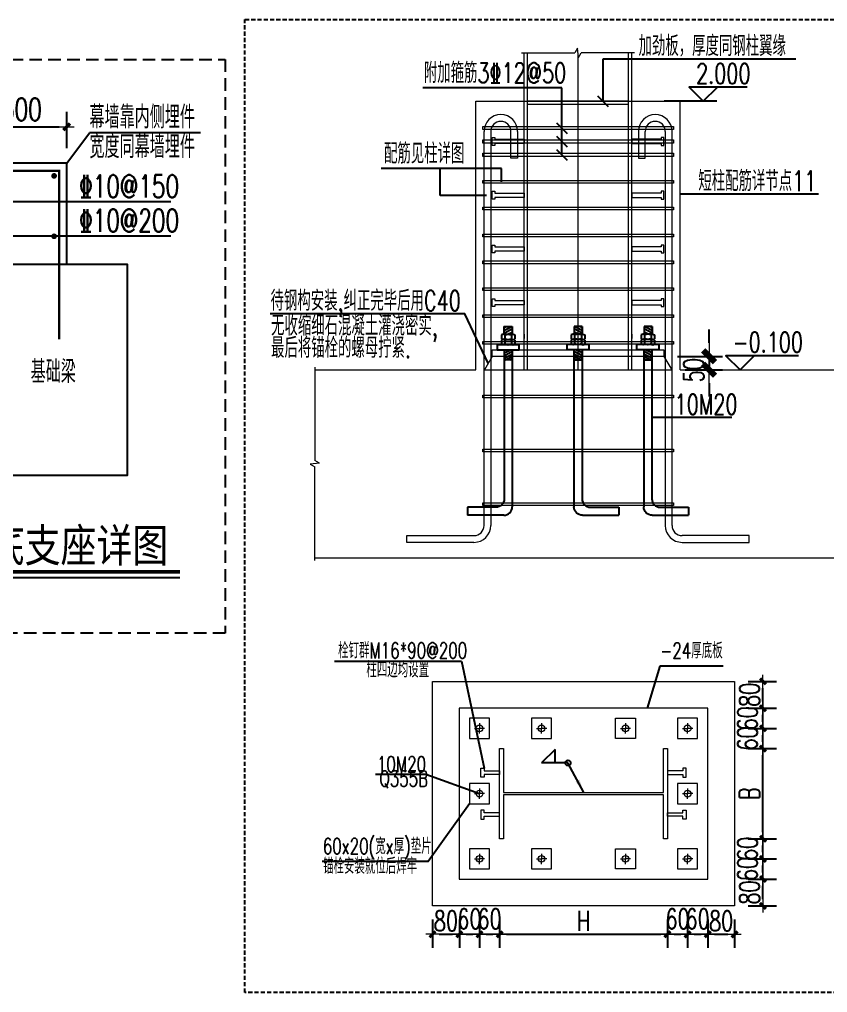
# Model space of a CAD drawing. Extents: x -1201378 to 2367219, y -619313 to 244905.
# Drawn here: x -101985 to -85936, y -420092 to -400769 of the extents above; entities that cross this region are included whole.
import ezdxf
from ezdxf.enums import TextEntityAlignment as Align

# ---------------------------------------------------------------- set-up
doc = ezdxf.new("R2010")
doc.units = 0
doc.header["$LTSCALE"] = 1000
doc.linetypes.add('ACAD_ISO04W100', pattern=[30, 24, -3, 0, -3])
doc.linetypes.add('HIDDEN', pattern=[0.375, 0.25, -0.125])
doc.layers.get('0').update_dxf_attribs({"linetype": 'CONTINUOUS'})
doc.layers.get('Defpoints').update_dxf_attribs({"linetype": 'CONTINUOUS'})
for name, color, linetype in [('0-TEXT', 7, 'CONTINUOUS'), ('S-BG', 131, 'CONTINUOUS'), ('S-SB', 21, 'CONTINUOUS'), ('S-SGJ', 21, 'CONTINUOUS'), ('S-SHAPE1', 165, 'CONTINUOUS'), ('S-SHAPE2', 165, 'HIDDEN'), ('S-SKL-H', 151, 'CONTINUOUS'), ('S-TEXT', 21, 'CONTINUOUS'), ('根据外审意见修改', 131, 'CONTINUOUS')]:
    doc.layers.add(name, color=color, linetype=linetype)
for name, color, linetype, lineweight in [('S-axis', 111, 'CONTINUOUS', 0), ('S-col', 2, 'CONTINUOUS', 0), ('S-dim', 81, 'CONTINUOUS', 0), ('S-donut', 11, 'CONTINUOUS', 0), ('S-gj', 6, 'CONTINUOUS', 0), ('S-STL-BOLT', 7, 'CONTINUOUS', 25), ('中心线', 1, 'ACAD_ISO04W100', 0), ('底板', 4, 'CONTINUOUS', 0), ('截断线', 7, 'CONTINUOUS', 0), ('支撑', 5, 'CONTINUOUS', 0), ('文字', 7, 'CONTINUOUS', 0), ('柱', 2, 'CONTINUOUS', 0), ('混凝土', 2, 'CONTINUOUS', 0), ('箍筋', 5, 'CONTINUOUS', 0), ('螺栓', 8, 'CONTINUOUS', 0), ('连接板', 6, 'CONTINUOUS', 0), ('锚栓群', 4, 'CONTINUOUS', 0)]:
    doc.layers.add(name, color=color, linetype=linetype, lineweight=lineweight)
doc.styles.add('SS1', font='tj-romans1.shx', dxfattribs={"width": 0.7, "bigfont": 'tj-hztxt1.shx'})
doc.styles.add('STL-ZT', font='tj-romans1.shx', dxfattribs={"width": 0.7, "bigfont": 'tj-hztxt1.shx'})
doc.styles.add('TKZ1', font='tjromant.shx', dxfattribs={"width": 0.7, "bigfont": 'tjhts.shx'})
doc.dimstyles.new('S-10-100A', dxfattribs={"dimscale": 100, "dimtxt": 3, "dimasz": 1, "dimexe": 2, "dimexo": 2, "dimgap": 0.5, "dimtad": 1, "dimdec": 0, "dimlfac": 0.1, "dimzin": 0, "dimdsep": 46, "dimtxsty": 'SS1', "dimblk1": 'TT', "dimblk2": 'TT', "dimsah": 1, "dimcen": 1, "dimclrd": 256, "dimclre": 256, "dimclrt": 256, "dimadec": 0, "dimazin": 0, "dimtfac": 1, "dimtdec": 0, "dimtmove": 2, "dimatfit": 0, "dimldrblk": 'TT', "dimfxl": 2, "dimtolj": 1, "dimtzin": 0, "dimarcsym": 0})
doc.dimstyles.new('S-25-100A', dxfattribs={"dimscale": 100, "dimtxt": 3, "dimasz": 1, "dimexe": 2, "dimexo": 2, "dimgap": 0.8, "dimtad": 1, "dimdec": 0, "dimlfac": 0.25, "dimzin": 0, "dimdsep": 46, "dimtxsty": 'SS1', "dimblk1": 'TT', "dimblk2": 'TT', "dimsah": 1, "dimcen": 1, "dimclrd": 256, "dimclre": 256, "dimclrt": 256, "dimadec": 0, "dimazin": 0, "dimtfac": 1, "dimtdec": 0, "dimtix": 1, "dimtmove": 2, "dimatfit": 0, "dimldrblk": 'TT', "dimfxl": 2, "dimtolj": 1, "dimtzin": 0, "dimarcsym": 0})
doc.dimstyles.new('S-25-150A', dxfattribs={"dimscale": 150, "dimtxt": 3, "dimasz": 1, "dimexe": 2, "dimexo": 2, "dimgap": 0.8, "dimtad": 1, "dimdec": 0, "dimlfac": 0.166667, "dimzin": 0, "dimdsep": 46, "dimtxsty": 'SS1', "dimblk1": 'TT', "dimblk2": 'TT', "dimsah": 1, "dimcen": 1, "dimclrd": 256, "dimclre": 256, "dimclrt": 256, "dimadec": 0, "dimazin": 0, "dimtfac": 1, "dimtdec": 0, "dimtix": 1, "dimtmove": 2, "dimatfit": 0, "dimldrblk": 'TT', "dimfxl": 2, "dimtolj": 1, "dimtzin": 0, "dimarcsym": 0})
doc.dimstyles.new('TSSD_LEADER_STYLE_200.0', dxfattribs={"dimtxt": 0.18, "dimasz": 200, "dimexe": 0.18, "dimexo": 0.0625, "dimgap": 0.09, "dimtad": 0, "dimtih": 1, "dimtoh": 1, "dimdec": 4, "dimzin": 0, "dimdsep": 46, "dimtxsty": 'Standard', "dimcen": 0.09, "dimadec": 0, "dimazin": 0, "dimtfac": 1, "dimtdec": 4, "dimtofl": 0, "dimtmove": 0, "dimatfit": 3, "dimfxl": 1, "dimtolj": 1, "dimtzin": 0, "dimarcsym": 0})

# ---------------------------------------------------------------- blocks, each defined once
blk = doc.blocks.new('TT')
blk.add_line((-0.969, 0), (0.969, 0))
at = {"const_width": 0.45}
blk.add_lwpolyline([(-0.442, -0.442), (0.442, 0.442)], dxfattribs=at)
blk = doc.blocks.new('*D6877')
at = {"layer": 'Defpoints', "color": 0, "transparency": 16777216}
for p in [(-75623, -403314), (-77423, -404039), (-75623, -404039)]:
    blk.add_point(p, dxfattribs=at)
at = {"layer": 'S-axis', "lineweight": -2, "transparency": 16777216}
for p, q in [((-77423, -403739), (-77423, -403014)), ((-75623, -403739), (-75623, -403014)), ((-77273, -403314), (-75773, -403314))]:
    blk.add_line(p, q, dxfattribs=at)
at = {"layer": 'S-axis', "lineweight": -2, "transparency": 16777216, "xscale": 150, "yscale": 150, "zscale": 150, "rotation": 180}
blk.add_blockref('TT', (-77423, -403314), dxfattribs=at)
at = {"layer": 'S-axis', "lineweight": -2, "transparency": 16777216, "xscale": 150, "yscale": 150, "zscale": 150}
blk.add_blockref('TT', (-75623, -403314), dxfattribs=at)
at = {"layer": 'S-axis', "transparency": 16777216, "insert": (-76523, -402969), "char_height": 450, "attachment_point": 5, "style": 'SS1'}
blk.add_mtext('\\A1;300', dxfattribs=at)
blk = doc.blocks.new('*D6611')
at = {"layer": 'Defpoints', "color": 0, "transparency": 16777216}
for p in [(-48904, 13675), (-48789, 13475), (-48232, 13475)]:
    blk.add_point(p, dxfattribs=at)
at = {"layer": 'S-dim', "lineweight": -2, "transparency": 16777216}
for p, q in [((-48232, 13875), (-48232, 14075)), ((-48704, 13675), (-48032, 13675)), ((-48232, 13675), (-48232, 13475)), ((-48589, 13475), (-48032, 13475)), ((-48232, 13275), (-48232, 13075))]:
    blk.add_line(p, q, dxfattribs=at)
at = {"layer": 'S-dim', "lineweight": -2, "transparency": 16777216, "xscale": 200, "yscale": 200, "zscale": 200}
for p, rotation in [((-48232, 13675), 270), ((-48232, 13475), 90)]:
    blk.add_blockref('TT', p, dxfattribs=dict(at, rotation=rotation))
at = {"layer": 'S-dim', "transparency": 16777216, "insert": (-48462, 13468), "char_height": 300, "attachment_point": 5, "rotation": 90, "style": 'SS1'}
blk.add_mtext('\\A1;50', dxfattribs=at)
blk = doc.blocks.new('M24-1')
for p, q in [((120, -266), (120, -4675)), ((-1215, -4685), (-1215, -4925)), ((-130, -4925), (-1215, -4925))]:
    blk.add_line(p, q)
blk.add_lwpolyline([(-120, -266), (-120, -4435, -0.414214), (-370, -4685), (-1215, -4685)], format="xyb")
blk.add_arc((-130, -4675), 250, 270, 360)
at = {"layer": 'S-STL-BOLT'}
for p, q in [((-126, 582), (103, 700)), ((-126, 700), (-126, 465)), ((-126, 662), (-56, 700)), ((-126, 700), (114, 700)), ((-126, 502), (114, 626)), ((114, 700), (114, 465)), ((-202, 448), (-202, 328)), ((-202, 293), (-202, 173)), ((-144, 465), (144, 465)), ((-144, 310), (144, 310)), ((-144, 310), (144, 310)), ((-101, 448), (-101, 328)), ((-101, 293), (-101, 173)), ((-13, 465), (114, 530)), ((101, 448), (101, 328)), ((101, 293), (101, 173)), ((202, 448), (202, 328)), ((202, 293), (202, 173)), ((-325, 156), (-325, 0)), ((-325, 156), (325, 156)), ((-325, 0), (325, 0)), ((-144, 156), (144, 156)), ((-144, 156), (144, 156)), ((-120, 0), (-120, -391)), ((120, 0), (120, -268)), ((325, 0), (325, 156)), ((-120, -87), (77, 0)), ((-120, -167), (120, -44)), ((-120, -247), (120, -124)), ((-83, -300), (120, -196)), ((58, -300), (120, -268)), ((120, -300), (-120, -300))]:
    blk.add_line(p, q, dxfattribs=at)
for points in [[(-101, 448), (-115, 456), (-148, 474), (-182, 457), (-202, 448)], [(-101, 328), (-115, 320), (-148, 301), (-182, 318), (-202, 328)], [(-101, 293), (-115, 301), (-148, 319), (-182, 303), (-202, 293)], [(101, 448), (115, 456), (148, 474), (182, 457), (202, 448)], [(101, 328), (115, 320), (148, 301), (182, 318), (202, 328)], [(101, 293), (115, 301), (148, 319), (182, 303), (202, 293)], [(-101, 173), (-115, 165), (-148, 147), (-182, 163), (-202, 173)], [(101, 173), (115, 165), (148, 147), (182, 163), (202, 173)]]:
    blk.add_open_spline(points, degree=3, knots=[0, 0, 0, 0, 93.055648, 213.327979, 213.327979, 213.327979, 213.327979], dxfattribs=at)
for points in [[(-101, 448), (-67, 457), (0, 474), (67, 457), (101, 448)], [(-101, 328), (-67, 319), (0, 302), (67, 319), (101, 328)], [(-101, 293), (-67, 302), (0, 319), (67, 302), (101, 293)], [(-101, 173), (-67, 164), (0, 147), (67, 164), (101, 173)]]:
    blk.add_open_spline(points, degree=3, dxfattribs=at)
blk = doc.blocks.new('_WELD004')
at = {"color": 0, "linetype": 'ByBlock'}
for p, q in [((0, 1), (1, 0)), ((0, 0), (0, 1))]:
    blk.add_line(p, q, dxfattribs=at)
blk = doc.blocks.new('*D6823')
at = {"layer": 'Defpoints', "color": 0, "ltscale": 0.25, "transparency": 16777216}
for p in [(-52352, 5490), (-51952, 5490), (-51952, 5067)]:
    blk.add_point(p, dxfattribs=at)
at = {"layer": 'S-dim', "lineweight": -2, "ltscale": 0.25, "transparency": 16777216}
for p, q in [((-52352, 5290), (-52352, 4867)), ((-51952, 5290), (-51952, 4867)), ((-52252, 5067), (-52052, 5067))]:
    blk.add_line(p, q, dxfattribs=at)
at = {"layer": 'S-dim', "lineweight": -2, "ltscale": 0.25, "transparency": 16777216, "xscale": 100, "yscale": 100, "zscale": 100, "rotation": 180}
blk.add_blockref('TT', (-52352, 5067), dxfattribs=at)
at = {"layer": 'S-dim', "lineweight": -2, "ltscale": 0.25, "transparency": 16777216, "xscale": 100, "yscale": 100, "zscale": 100}
blk.add_blockref('TT', (-51952, 5067), dxfattribs=at)
at = {"layer": 'S-dim', "ltscale": 0.25, "transparency": 16777216, "insert": (-52152, 5267), "char_height": 300, "attachment_point": 5, "style": 'SS1'}
blk.add_mtext('\\A1;80', dxfattribs=at)
blk = doc.blocks.new('*D6824')
at = {"layer": 'Defpoints', "color": 0, "ltscale": 0.25, "transparency": 16777216}
for p in [(-51952, 5490), (-51652, 5490), (-51652, 5067)]:
    blk.add_point(p, dxfattribs=at)
at = {"layer": 'S-dim', "lineweight": -2, "ltscale": 0.25, "transparency": 16777216}
for p, q in [((-51952, 5290), (-51952, 4867)), ((-51652, 5290), (-51652, 4867)), ((-51852, 5067), (-51752, 5067))]:
    blk.add_line(p, q, dxfattribs=at)
at = {"layer": 'S-dim', "lineweight": -2, "ltscale": 0.25, "transparency": 16777216, "xscale": 100, "yscale": 100, "zscale": 100, "rotation": 180}
blk.add_blockref('TT', (-51952, 5067), dxfattribs=at)
at = {"layer": 'S-dim', "lineweight": -2, "ltscale": 0.25, "transparency": 16777216, "xscale": 100, "yscale": 100, "zscale": 100}
blk.add_blockref('TT', (-51652, 5067), dxfattribs=at)
at = {"layer": 'S-dim', "ltscale": 0.25, "transparency": 16777216, "insert": (-51802, 5297), "char_height": 300, "attachment_point": 5, "style": 'SS1'}
blk.add_mtext('\\A1;60', dxfattribs=at)
blk = doc.blocks.new('*D6825')
at = {"layer": 'Defpoints', "color": 0, "ltscale": 0.25, "transparency": 16777216}
for p in [(-51652, 5490), (-51352, 5490), (-51352, 5067)]:
    blk.add_point(p, dxfattribs=at)
at = {"layer": 'S-dim', "lineweight": -2, "ltscale": 0.25, "transparency": 16777216}
for p, q in [((-51652, 5290), (-51652, 4867)), ((-51352, 5290), (-51352, 4867)), ((-51552, 5067), (-51452, 5067))]:
    blk.add_line(p, q, dxfattribs=at)
at = {"layer": 'S-dim', "lineweight": -2, "ltscale": 0.25, "transparency": 16777216, "xscale": 100, "yscale": 100, "zscale": 100, "rotation": 180}
blk.add_blockref('TT', (-51652, 5067), dxfattribs=at)
at = {"layer": 'S-dim', "lineweight": -2, "ltscale": 0.25, "transparency": 16777216, "xscale": 100, "yscale": 100, "zscale": 100}
blk.add_blockref('TT', (-51352, 5067), dxfattribs=at)
at = {"layer": 'S-dim', "ltscale": 0.25, "transparency": 16777216, "insert": (-51502, 5297), "char_height": 300, "attachment_point": 5, "style": 'SS1'}
blk.add_mtext('\\A1;60', dxfattribs=at)
blk = doc.blocks.new('*D6826')
at = {"layer": 'Defpoints', "color": 0, "ltscale": 0.25, "transparency": 16777216}
for p in [(-51352, 5490), (-48852, 5490), (-48852, 5067)]:
    blk.add_point(p, dxfattribs=at)
at = {"layer": 'S-dim', "lineweight": -2, "ltscale": 0.25, "transparency": 16777216}
for p, q in [((-51352, 5290), (-51352, 4867)), ((-48852, 5290), (-48852, 4867)), ((-51252, 5067), (-48952, 5067))]:
    blk.add_line(p, q, dxfattribs=at)
at = {"layer": 'S-dim', "lineweight": -2, "ltscale": 0.25, "transparency": 16777216, "xscale": 100, "yscale": 100, "zscale": 100, "rotation": 180}
blk.add_blockref('TT', (-51352, 5067), dxfattribs=at)
at = {"layer": 'S-dim', "lineweight": -2, "ltscale": 0.25, "transparency": 16777216, "xscale": 100, "yscale": 100, "zscale": 100}
blk.add_blockref('TT', (-48852, 5067), dxfattribs=at)
at = {"layer": 'S-dim', "ltscale": 0.25, "transparency": 16777216, "insert": (-50102, 5267), "char_height": 300, "attachment_point": 5, "style": 'SS1'}
blk.add_mtext('\\A1;H', dxfattribs=at)
blk = doc.blocks.new('*D6827')
at = {"layer": 'Defpoints', "color": 0, "ltscale": 0.25, "transparency": 16777216}
for p in [(-48852, 5490), (-48552, 5490), (-48552, 5067)]:
    blk.add_point(p, dxfattribs=at)
at = {"layer": 'S-dim', "lineweight": -2, "ltscale": 0.25, "transparency": 16777216}
for p, q in [((-48852, 5290), (-48852, 4867)), ((-48552, 5290), (-48552, 4867)), ((-48752, 5067), (-48652, 5067))]:
    blk.add_line(p, q, dxfattribs=at)
at = {"layer": 'S-dim', "lineweight": -2, "ltscale": 0.25, "transparency": 16777216, "xscale": 100, "yscale": 100, "zscale": 100, "rotation": 180}
blk.add_blockref('TT', (-48852, 5067), dxfattribs=at)
at = {"layer": 'S-dim', "lineweight": -2, "ltscale": 0.25, "transparency": 16777216, "xscale": 100, "yscale": 100, "zscale": 100}
blk.add_blockref('TT', (-48552, 5067), dxfattribs=at)
at = {"layer": 'S-dim', "ltscale": 0.25, "transparency": 16777216, "insert": (-48702, 5297), "char_height": 300, "attachment_point": 5, "style": 'SS1'}
blk.add_mtext('\\A1;60', dxfattribs=at)
blk = doc.blocks.new('*D6828')
at = {"layer": 'Defpoints', "color": 0, "ltscale": 0.25, "transparency": 16777216}
for p in [(-48552, 5490), (-48252, 5490), (-48252, 5067)]:
    blk.add_point(p, dxfattribs=at)
at = {"layer": 'S-dim', "lineweight": -2, "ltscale": 0.25, "transparency": 16777216}
for p, q in [((-48552, 5290), (-48552, 4867)), ((-48252, 5290), (-48252, 4867)), ((-48452, 5067), (-48352, 5067))]:
    blk.add_line(p, q, dxfattribs=at)
at = {"layer": 'S-dim', "lineweight": -2, "ltscale": 0.25, "transparency": 16777216, "xscale": 100, "yscale": 100, "zscale": 100, "rotation": 180}
blk.add_blockref('TT', (-48552, 5067), dxfattribs=at)
at = {"layer": 'S-dim', "lineweight": -2, "ltscale": 0.25, "transparency": 16777216, "xscale": 100, "yscale": 100, "zscale": 100}
blk.add_blockref('TT', (-48252, 5067), dxfattribs=at)
at = {"layer": 'S-dim', "ltscale": 0.25, "transparency": 16777216, "insert": (-48402, 5297), "char_height": 300, "attachment_point": 5, "style": 'SS1'}
blk.add_mtext('\\A1;60', dxfattribs=at)
blk = doc.blocks.new('*D6829')
at = {"layer": 'Defpoints', "color": 0, "ltscale": 0.25, "transparency": 16777216}
for p in [(-48252, 5490), (-47852, 5490), (-47852, 5067)]:
    blk.add_point(p, dxfattribs=at)
at = {"layer": 'S-dim', "lineweight": -2, "ltscale": 0.25, "transparency": 16777216}
for p, q in [((-48252, 5290), (-48252, 4867)), ((-47852, 5290), (-47852, 4867)), ((-48152, 5067), (-47952, 5067))]:
    blk.add_line(p, q, dxfattribs=at)
at = {"layer": 'S-dim', "lineweight": -2, "ltscale": 0.25, "transparency": 16777216, "xscale": 100, "yscale": 100, "zscale": 100, "rotation": 180}
blk.add_blockref('TT', (-48252, 5067), dxfattribs=at)
at = {"layer": 'S-dim', "lineweight": -2, "ltscale": 0.25, "transparency": 16777216, "xscale": 100, "yscale": 100, "zscale": 100}
blk.add_blockref('TT', (-47852, 5067), dxfattribs=at)
at = {"layer": 'S-dim', "ltscale": 0.25, "transparency": 16777216, "insert": (-48052, 5267), "char_height": 300, "attachment_point": 5, "style": 'SS1'}
blk.add_mtext('\\A1;80', dxfattribs=at)
blk = doc.blocks.new('*D6830')
at = {"layer": 'Defpoints', "color": 0, "ltscale": 0.25, "transparency": 16777216}
for p in [(-47852, 5890), (-47429, 5890), (-47852, 5490)]:
    blk.add_point(p, dxfattribs=at)
at = {"layer": 'S-dim', "lineweight": -2, "ltscale": 0.25, "transparency": 16777216}
for p, q in [((-47652, 5890), (-47229, 5890)), ((-47429, 5590), (-47429, 5790)), ((-47652, 5490), (-47229, 5490))]:
    blk.add_line(p, q, dxfattribs=at)
at = {"layer": 'S-dim', "lineweight": -2, "ltscale": 0.25, "transparency": 16777216, "xscale": 100, "yscale": 100, "zscale": 100}
for p, rotation in [((-47429, 5890), 90), ((-47429, 5490), 270)]:
    blk.add_blockref('TT', p, dxfattribs=dict(at, rotation=rotation))
at = {"layer": 'S-dim', "ltscale": 0.25, "transparency": 16777216, "insert": (-47629, 5690), "char_height": 300, "attachment_point": 5, "rotation": 90, "style": 'SS1'}
blk.add_mtext('\\A1;80', dxfattribs=at)
blk = doc.blocks.new('*D6831')
at = {"layer": 'Defpoints', "color": 0, "ltscale": 0.25, "transparency": 16777216}
for p in [(-47852, 6190), (-47429, 6190), (-47852, 5890)]:
    blk.add_point(p, dxfattribs=at)
at = {"layer": 'S-dim', "lineweight": -2, "ltscale": 0.25, "transparency": 16777216}
for p, q in [((-47652, 6190), (-47229, 6190)), ((-47429, 5990), (-47429, 6090)), ((-47652, 5890), (-47229, 5890))]:
    blk.add_line(p, q, dxfattribs=at)
at = {"layer": 'S-dim', "lineweight": -2, "ltscale": 0.25, "transparency": 16777216, "xscale": 100, "yscale": 100, "zscale": 100}
for p, rotation in [((-47429, 6190), 90), ((-47429, 5890), 270)]:
    blk.add_blockref('TT', p, dxfattribs=dict(at, rotation=rotation))
at = {"layer": 'S-dim', "ltscale": 0.25, "transparency": 16777216, "insert": (-47659, 6040), "char_height": 300, "attachment_point": 5, "rotation": 90, "style": 'SS1'}
blk.add_mtext('\\A1;60', dxfattribs=at)
blk = doc.blocks.new('*D6832')
at = {"layer": 'Defpoints', "color": 0, "ltscale": 0.25, "transparency": 16777216}
for p in [(-47852, 6490), (-47429, 6490), (-47852, 6190)]:
    blk.add_point(p, dxfattribs=at)
at = {"layer": 'S-dim', "lineweight": -2, "ltscale": 0.25, "transparency": 16777216}
for p, q in [((-47652, 6490), (-47229, 6490)), ((-47429, 6290), (-47429, 6390)), ((-47652, 6190), (-47229, 6190))]:
    blk.add_line(p, q, dxfattribs=at)
at = {"layer": 'S-dim', "lineweight": -2, "ltscale": 0.25, "transparency": 16777216, "xscale": 100, "yscale": 100, "zscale": 100}
for p, rotation in [((-47429, 6490), 90), ((-47429, 6190), 270)]:
    blk.add_blockref('TT', p, dxfattribs=dict(at, rotation=rotation))
at = {"layer": 'S-dim', "ltscale": 0.25, "transparency": 16777216, "insert": (-47659, 6340), "char_height": 300, "attachment_point": 5, "rotation": 90, "style": 'SS1'}
blk.add_mtext('\\A1;60', dxfattribs=at)
blk = doc.blocks.new('*D6833')
at = {"layer": 'Defpoints', "color": 0, "ltscale": 0.25, "transparency": 16777216}
for p in [(-47852, 7834), (-47429, 7834), (-47852, 6490)]:
    blk.add_point(p, dxfattribs=at)
at = {"layer": 'S-dim', "lineweight": -2, "ltscale": 0.25, "transparency": 16777216}
for p, q in [((-47652, 7834), (-47229, 7834)), ((-47429, 6590), (-47429, 7734)), ((-47652, 6490), (-47229, 6490))]:
    blk.add_line(p, q, dxfattribs=at)
at = {"layer": 'S-dim', "lineweight": -2, "ltscale": 0.25, "transparency": 16777216, "xscale": 100, "yscale": 100, "zscale": 100}
for p, rotation in [((-47429, 7834), 90), ((-47429, 6490), 270)]:
    blk.add_blockref('TT', p, dxfattribs=dict(at, rotation=rotation))
at = {"layer": 'S-dim', "ltscale": 0.25, "transparency": 16777216, "insert": (-47629, 7162), "char_height": 300, "attachment_point": 5, "rotation": 90, "style": 'SS1'}
blk.add_mtext('\\A1;B', dxfattribs=at)
blk = doc.blocks.new('*D6834')
at = {"layer": 'Defpoints', "color": 0, "ltscale": 0.25, "transparency": 16777216}
for p in [(-47852, 8134), (-47429, 8134), (-47852, 7834)]:
    blk.add_point(p, dxfattribs=at)
at = {"layer": 'S-dim', "lineweight": -2, "ltscale": 0.25, "transparency": 16777216}
for p, q in [((-47652, 8134), (-47229, 8134)), ((-47429, 7934), (-47429, 8034)), ((-47652, 7834), (-47229, 7834))]:
    blk.add_line(p, q, dxfattribs=at)
at = {"layer": 'S-dim', "lineweight": -2, "ltscale": 0.25, "transparency": 16777216, "xscale": 100, "yscale": 100, "zscale": 100}
for p, rotation in [((-47429, 8134), 90), ((-47429, 7834), 270)]:
    blk.add_blockref('TT', p, dxfattribs=dict(at, rotation=rotation))
at = {"layer": 'S-dim', "ltscale": 0.25, "transparency": 16777216, "insert": (-47659, 7984), "char_height": 300, "attachment_point": 5, "rotation": 90, "style": 'SS1'}
blk.add_mtext('\\A1;60', dxfattribs=at)
blk = doc.blocks.new('*D6835')
at = {"layer": 'Defpoints', "color": 0, "ltscale": 0.25, "transparency": 16777216}
for p in [(-47852, 8434), (-47429, 8434), (-47852, 8134)]:
    blk.add_point(p, dxfattribs=at)
at = {"layer": 'S-dim', "lineweight": -2, "ltscale": 0.25, "transparency": 16777216}
for p, q in [((-47652, 8434), (-47229, 8434)), ((-47429, 8234), (-47429, 8334)), ((-47652, 8134), (-47229, 8134))]:
    blk.add_line(p, q, dxfattribs=at)
at = {"layer": 'S-dim', "lineweight": -2, "ltscale": 0.25, "transparency": 16777216, "xscale": 100, "yscale": 100, "zscale": 100}
for p, rotation in [((-47429, 8434), 90), ((-47429, 8134), 270)]:
    blk.add_blockref('TT', p, dxfattribs=dict(at, rotation=rotation))
at = {"layer": 'S-dim', "ltscale": 0.25, "transparency": 16777216, "insert": (-47659, 8284), "char_height": 300, "attachment_point": 5, "rotation": 90, "style": 'SS1'}
blk.add_mtext('\\A1;60', dxfattribs=at)
blk = doc.blocks.new('*D6836')
at = {"layer": 'Defpoints', "color": 0, "ltscale": 0.25, "transparency": 16777216}
for p in [(-47852, 8834), (-47429, 8834), (-47852, 8434)]:
    blk.add_point(p, dxfattribs=at)
at = {"layer": 'S-dim', "lineweight": -2, "ltscale": 0.25, "transparency": 16777216}
for p, q in [((-47652, 8834), (-47229, 8834)), ((-47429, 8534), (-47429, 8734)), ((-47652, 8434), (-47229, 8434))]:
    blk.add_line(p, q, dxfattribs=at)
at = {"layer": 'S-dim', "lineweight": -2, "ltscale": 0.25, "transparency": 16777216, "xscale": 100, "yscale": 100, "zscale": 100}
for p, rotation in [((-47429, 8834), 90), ((-47429, 8434), 270)]:
    blk.add_blockref('TT', p, dxfattribs=dict(at, rotation=rotation))
at = {"layer": 'S-dim', "ltscale": 0.25, "transparency": 16777216, "insert": (-47629, 8634), "char_height": 300, "attachment_point": 5, "rotation": 90, "style": 'SS1'}
blk.add_mtext('\\A1;80', dxfattribs=at)
blk = doc.blocks.new('w42343243')
at = {"layer": 'S-col'}
blk.add_lwpolyline([(-165069.2, 621020), (-164639.2, 621020), (-164639.2, 621002), (-164848.2, 621002), (-164848.2, 620238), (-164639.2, 620238), (-164639.2, 620220), (-165069.2, 620220), (-165069.2, 620238), (-164860.2, 620238), (-164860.2, 621002), (-165069.2, 621002)], close=True, dxfattribs=at)
blk = doc.blocks.new('A$C07471d17')
at = {"layer": 'S-col'}
for points in [[(-464, 3488), (-464, 3424), (-408, 3424), (-408, 3128), (-344, 3128), (-344, 3424), (-288, 3424), (-288, 3488), (-464, 3488)], [(512, 3488), (512, 3424), (456, 3424), (456, 3128), (392, 3128), (392, 3424), (336, 3424), (336, 3488), (512, 3488)], [(-464, -432), (-464, -368), (-408, -368), (-408, -72), (-344, -72), (-344, -368), (-288, -368), (-288, -432), (-464, -432)], [(512, -432), (512, -368), (456, -368), (456, -72), (392, -72), (392, -368), (336, -368), (336, -432), (512, -432)]]:
    blk.add_lwpolyline(points, dxfattribs=at)
at = {"layer": 'S-col', "xscale": 4, "yscale": 4, "zscale": 4}
blk.add_blockref('w42343243', (659441, -2480952), dxfattribs=at)
blk = doc.blocks.new('基础节点8')
at = {"layer": 'S-donut', "const_width": 56.3}
for points in [[(-75872.8, -404260.9, 1), (-75872.8, -404317.2, 1)], [(-75872.8, -405460.9, 1), (-75872.8, -405517.2, 1)]]:
    blk.add_lwpolyline(points, format="xyb", close=True, dxfattribs=at)
at = {"layer": 'S-gj', "const_width": 45}
blk.add_lwpolyline([(-77272.8, -407534.8), (-77272.8, -404189.1), (-75772.8, -404189.1), (-75772.8, -407534.8)], dxfattribs=at)
at = {"layer": 'S-SGJ'}
for p, q in [((-75622.8, -404039.1), (-75168.8, -403433)), ((-72968, -403433), (-75168.8, -403433)), ((-73556.1, -404807), (-77272.8, -404807)), ((-73556.1, -405488.1), (-77144.7, -405488.1))]:
    blk.add_line(p, q, dxfattribs=at)
at = {"layer": 'S-SHAPE2'}
blk.add_lwpolyline([(-99613.6, -401975.9), (-72473, -401975.9), (-72473, -413369.2), (-99613.6, -413369.2)], close=True, dxfattribs=at)
at = {"layer": 'S-SKL-H', "color": 2}
for p, q in [((-75622.8, -404039.1), (-77422.8, -404039.1)), ((-75622.8, -406040.2), (-75622.8, -404039.1))]:
    blk.add_line(p, q, dxfattribs=at)
blk.add_lwpolyline([(-77422.8, -406040.2), (-74422.8, -406040.2), (-74422.8, -410240.2), (-77422.8, -410240.2)], close=True, dxfattribs=at)
at = {"layer": 'S-TEXT'}
blk.add_line((-78787, -412264.6), (-73374, -412264.6), dxfattribs=at)
at = {"layer": 'S-TEXT', "const_width": 73.1}
blk.add_lwpolyline([(-78786.5, -412154.8), (-73374, -412154.8)], dxfattribs=at)
at = {"layer": 'S-BG', "style": 'SS1', "width": 0.7}
blk.add_text('基础梁', height=450, dxfattribs=at).set_placement((-76338.2, -408402.5))
at = {"layer": 'S-SGJ', "style": 'SS1', "width": 0.7}
for s, p in [('幕墙靠内侧埋件', (-75170.7, -403346.6)), ('宽度同幕墙埋件', (-75170.7, -403935.6)), ('%%15310@150', (-75375.4, -404720.6)), ('%%15310@200', (-75375.4, -405401.6))]:
    blk.add_text(s, height=450, dxfattribs=at).set_placement(p)
at = {"layer": 'S-TEXT', "style": 'TKZ1'}
blk.add_text('幕墙底支座详图', height=750, dxfattribs=at).set_placement((-76101.2, -411611.8), align=Align.MIDDLE)
at = {"layer": 'S-axis'}
dim = blk.add_linear_dim(base=(-75622.8, -403314.4), p1=(-77422.8, -404039.1), p2=(-75622.8, -404039.1), dimstyle='S-25-150A', dxfattribs=at)
dim.commit()
dim.dimension.update_dxf_attribs({"geometry": '*D6877', "text_midpoint": (-76522.8, -402969.4)})
blk = doc.blocks.new('柱脚')
at = {"layer": 'S-BG'}
blk.add_line((-48116.2, 17474.9), (-48899.2, 17474.9), dxfattribs=at)
for points in [[(-47666.5, 17684.9), (-48528.5, 17684.9), (-48318.5, 17474.9), (-48108.5, 17684.9)], [(-46899.9, 13684.9), (-47980.5, 13684.9), (-47770.5, 13474.9), (-47560.5, 13684.9)]]:
    blk.add_lwpolyline(points, dxfattribs=at)
at = {"layer": 'S-SB'}
blk.add_line((-50334.5, 7618.8), (-50726.3, 7618.8), dxfattribs=at)
blk.add_circle((-50334.5, 7618.8), 39.6, dxfattribs=at)
at = {"layer": 'S-SGJ'}
for p, q in [((-50424.1, 17674.9), (-52495.8, 17674.9)), ((-50424.1, 16674.9), (-50424.1, 17674.9)), ((-50504.1, 17154.9), (-50344.1, 16994.9)), ((-50504.1, 16954.9), (-50344.1, 16794.9)), ((-50504.1, 16754.9), (-50344.1, 16594.9)), ((-51324.1, 16474.9), (-53115.9, 16474.9)), ((-52240.1, 16069.9), (-52240.1, 16474.9)), ((-51324.1, 16274.9), (-51324.1, 16474.9)), ((-48664.1, 16094.7), (-46601.1, 16094.7)), ((-51547.1, 16069.9), (-52240.1, 16069.9)), ((-49084.1, 12768.6), (-47895.2, 12768.6)), ((-53811.4, 9132.9), (-51920.4, 9132.9)), ((-51920.4, 9132.9), (-51583.4, 7543.4)), ((-53198.6, 7451.2), (-52449.7, 7451.2)), ((-52449.7, 7451.2), (-51652.2, 7163.7))]:
    blk.add_line(p, q, dxfattribs=at)
for points in [[(-51521.9, 13574.9), (-51872.1, 14309.9), (-54768.8, 14309.9)], [(-51802.2, 7012.2), (-52414.8, 6150.3), (-53994.6, 6150.3)]]:
    blk.add_lwpolyline(points, dxfattribs=at)
at = {"layer": 'S-SHAPE2', "ltscale": 0.25}
blk.add_lwpolyline([(-55147.1, 18692.1), (-40222.8, 18692.1), (-40222.8, 4200), (-55147.1, 4200)], close=True, dxfattribs=at)
at = {"layer": '中心线', "color": 1, "linetype": 'ACAD_ISO04W100', "lineweight": 0}
for p, q in [((-50184.1, 13474.9), (-50184.1, 18194.9)), ((-51728.7, 8134), (-51652.2, 8134)), ((-51652.2, 8210.6), (-51652.2, 8134)), ((-51575.6, 8134), (-51652.2, 8134)), ((-51652.2, 8057.5), (-51652.2, 8134)), ((-50803.7, 8134), (-50727.2, 8134)), ((-50727.2, 8210.6), (-50727.2, 8134)), ((-50650.6, 8134), (-50727.2, 8134)), ((-50727.2, 8057.5), (-50727.2, 8134)), ((-49553.7, 8134), (-49477.2, 8134)), ((-49477.2, 8210.6), (-49477.2, 8134)), ((-49400.6, 8134), (-49477.2, 8134)), ((-49477.2, 8057.5), (-49477.2, 8134)), ((-48628.7, 8134), (-48552.2, 8134)), ((-48552.2, 8210.6), (-48552.2, 8134)), ((-48475.6, 8134), (-48552.2, 8134)), ((-48552.2, 8057.5), (-48552.2, 8134)), ((-51728.7, 7162.2), (-51652.2, 7162.2)), ((-51652.2, 7238.7), (-51652.2, 7162.2)), ((-51575.6, 7162.2), (-51652.2, 7162.2)), ((-51652.2, 7085.6), (-51652.2, 7162.2)), ((-48628.7, 7162.2), (-48552.2, 7162.2)), ((-48552.2, 7238.7), (-48552.2, 7162.2)), ((-48475.6, 7162.2), (-48552.2, 7162.2)), ((-48552.2, 7085.6), (-48552.2, 7162.2)), ((-51652.2, 6266.8), (-51652.2, 6190.3)), ((-50727.2, 6266.8), (-50727.2, 6190.3)), ((-49477.2, 6266.8), (-49477.2, 6190.3)), ((-48552.2, 6266.8), (-48552.2, 6190.3)), ((-51728.7, 6190.3), (-51652.2, 6190.3)), ((-51575.6, 6190.3), (-51652.2, 6190.3)), ((-51652.2, 6113.7), (-51652.2, 6190.3)), ((-50803.7, 6190.3), (-50727.2, 6190.3)), ((-50650.6, 6190.3), (-50727.2, 6190.3)), ((-50727.2, 6113.7), (-50727.2, 6190.3)), ((-49553.7, 6190.3), (-49477.2, 6190.3)), ((-49400.6, 6190.3), (-49477.2, 6190.3)), ((-49477.2, 6113.7), (-49477.2, 6190.3)), ((-48628.7, 6190.3), (-48552.2, 6190.3)), ((-48475.6, 6190.3), (-48552.2, 6190.3)), ((-48552.2, 6113.7), (-48552.2, 6190.3))]:
    blk.add_line(p, q, dxfattribs=at)
at = {"layer": '底板', "color": 4, "linetype": 'Continuous', "lineweight": 0}
for p, q in [((-51464.1, 13770.9), (-48904.1, 13770.9)), ((-51464.1, 13674.9), (-51464.1, 13770.9)), ((-51464.1, 13674.9), (-51464.1, 13770.9)), ((-51464.1, 13770.9), (-48904.1, 13770.9)), ((-48904.1, 13770.9), (-48904.1, 13674.9)), ((-48904.1, 13770.9), (-48904.1, 13674.9)), ((-48904.1, 13674.9), (-51464.1, 13674.9)), ((-48904.1, 13674.9), (-51464.1, 13674.9))]:
    blk.add_line(p, q, dxfattribs=at)
for centre in [(-51652.2, 8134), (-50727.2, 8134), (-49477.2, 8134), (-48552.2, 8134), (-51652.2, 7162.2), (-48552.2, 7162.2), (-51652.2, 6190.3), (-50727.2, 6190.3), (-49477.2, 6190.3), (-48552.2, 6190.3)]:
    blk.add_circle(centre, 50, dxfattribs=at)
at = {"layer": '截断线', "color": 7, "linetype": 'Continuous', "lineweight": 0}
for p, q in [((-50191, 18264.2), (-50231, 18194.9)), ((-50177.3, 18125.6), (-50191, 18264.2)), ((-51024.1, 18194.9), (-50231, 18194.9)), ((-50177.3, 18125.6), (-50137.3, 18194.9)), ((-49344.1, 18194.9), (-50137.3, 18194.9))]:
    blk.add_line(p, q, dxfattribs=at)
at = {"layer": '支撑', "color": 5, "linetype": 'Continuous', "lineweight": 0}
for p, q in [((-51584.1, 13474.9), (-51584.1, 17024.9)), ((-51484.1, 17024.9), (-51484.1, 11154.9)), ((-51184.1, 16624.9), (-51184.1, 17024.9)), ((-51084.1, 17024.9), (-51084.1, 16624.9)), ((-49284.1, 17024.9), (-49284.1, 16624.9)), ((-49184.1, 16624.9), (-49184.1, 17024.9)), ((-48884.1, 17024.9), (-48884.1, 11154.9)), ((-48784.1, 13474.9), (-48784.1, 17024.9)), ((-51084.1, 16624.9), (-51184.1, 16624.9)), ((-49284.1, 16624.9), (-49184.1, 16624.9)), ((-51584.1, 11154.9), (-51584.1, 13474.9)), ((-48784.1, 11154.9), (-48784.1, 13474.9)), ((-52734.1, 10904.9), (-52734.1, 11004.9)), ((-52734.1, 11004.9), (-51734.1, 11004.9)), ((-51734.1, 10904.9), (-52734.1, 10904.9)), ((-47634.1, 11004.9), (-48634.1, 11004.9)), ((-48634.1, 10904.9), (-47634.1, 10904.9)), ((-47634.1, 10904.9), (-47634.1, 11004.9))]:
    blk.add_line(p, q, dxfattribs=at)
for centre, radius, start, end in [((-51334.1, 17024.9), 250, 0, 180), ((-49034.1, 17024.9), 250, 0, 180), ((-51334.1, 17024.9), 150, 0, 180), ((-49034.1, 17024.9), 150, 0, 180), ((-51734.1, 11154.9), 250, 270, 0), ((-51734.1, 11154.9), 150, 270, 0), ((-48634.1, 11154.9), 250, 180, 270), ((-48634.1, 11154.9), 150, 180, 270)]:
    blk.add_arc(centre, radius, start, end, dxfattribs=at)
at = {"layer": '文字', "color": 7, "linetype": 'Continuous', "lineweight": 0}
for p, q in [((-54104.1, 13514.9), (-54104.1, 12121.7)), ((-54034.9, 12081.7), (-54173.4, 12068.1)), ((-54173.4, 12068.1), (-54104.1, 12028.1)), ((-54034.9, 12081.7), (-54104.1, 12121.7)), ((-54104.1, 10634.9), (-54104.1, 12028.1))]:
    blk.add_line(p, q, dxfattribs=at)
at = {"layer": '柱', "color": 2, "linetype": 'Continuous', "lineweight": 0}
for p, q in [((-50984.1, 13474.9), (-50984.1, 18194.9)), ((-50936.1, 13474.9), (-50936.1, 18194.9)), ((-49432.1, 13474.9), (-49432.1, 18194.9)), ((-49384.1, 13474.9), (-49384.1, 18194.9))]:
    blk.add_line(p, q, dxfattribs=at)
blk.add_lwpolyline([(-51952.2, 8434), (-51952.2, 5890.3), (-48252.2, 5890.3), (-48252.2, 8434)], close=True, dxfattribs=at)
at = {"layer": '根据外审意见修改'}
for p, q in [((-46937.8, 18098.5), (-49813.1, 18098.5)), ((-49813.1, 18098.5), (-49813.1, 17474.9)), ((-49893.1, 17554.9), (-49733.1, 17394.9)), ((-48965.7, 9058.3), (-49155.3, 8434)), ((-48023.5, 9058.3), (-48965.7, 9058.3))]:
    blk.add_line(p, q, dxfattribs=at)
at = {"layer": '根据外审意见修改', "color": 2, "linetype": 'Continuous', "lineweight": 0}
for p, q in [((-49432.1, 17474.9), (-50936.1, 17474.9)), ((-49432.1, 17426.9), (-50936.1, 17426.9))]:
    blk.add_line(p, q, dxfattribs=at)
at = {"layer": '混凝土', "color": 2, "linetype": 'Continuous', "lineweight": 0}
for p, q in [((-51464.1, 13674.9), (-51579.6, 13474.9)), ((-48904.1, 13674.9), (-48788.7, 13474.9)), ((-51579.6, 13474.9), (-48788.7, 13474.9))]:
    blk.add_line(p, q, dxfattribs=at)
at = {"layer": '箍筋', "color": 5, "linetype": 'Continuous', "lineweight": 0}
for p, q in [((-51604.1, 17098.9), (-48764.1, 17098.9)), ((-51604.1, 17050.9), (-51604.1, 17098.9)), ((-48764.1, 17050.9), (-51604.1, 17050.9)), ((-48764.1, 17098.9), (-48764.1, 17050.9)), ((-51604.1, 16898.9), (-48764.1, 16898.9)), ((-51604.1, 16850.9), (-51604.1, 16898.9)), ((-48764.1, 16850.9), (-51604.1, 16850.9)), ((-48764.1, 16898.9), (-48764.1, 16850.9)), ((-51604.1, 16698.9), (-48764.1, 16698.9)), ((-51604.1, 16650.9), (-51604.1, 16698.9)), ((-48764.1, 16698.9), (-48764.1, 16650.9)), ((-48764.1, 16650.9), (-51604.1, 16650.9)), ((-51604.1, 16294.9), (-48764.1, 16294.9)), ((-51604.1, 16254.9), (-51604.1, 16294.9)), ((-48764.1, 16254.9), (-51604.1, 16254.9)), ((-48764.1, 16294.9), (-48764.1, 16254.9)), ((-51604.1, 15894.9), (-48764.1, 15894.9)), ((-51604.1, 15854.9), (-51604.1, 15894.9)), ((-48764.1, 15854.9), (-51604.1, 15854.9)), ((-48764.1, 15894.9), (-48764.1, 15854.9)), ((-51604.1, 15494.9), (-48764.1, 15494.9)), ((-51604.1, 15454.9), (-51604.1, 15494.9)), ((-48764.1, 15454.9), (-51604.1, 15454.9)), ((-48764.1, 15494.9), (-48764.1, 15454.9)), ((-51604.1, 15094.9), (-48764.1, 15094.9)), ((-51604.1, 15054.9), (-51604.1, 15094.9)), ((-48764.1, 15094.9), (-48764.1, 15054.9)), ((-48764.1, 15054.9), (-51604.1, 15054.9)), ((-51604.1, 14694.9), (-48764.1, 14694.9)), ((-51604.1, 14654.9), (-51604.1, 14694.9)), ((-48764.1, 14654.9), (-51604.1, 14654.9)), ((-48764.1, 14694.9), (-48764.1, 14654.9)), ((-51604.1, 14294.9), (-48764.1, 14294.9)), ((-51604.1, 14254.9), (-51604.1, 14294.9)), ((-48764.1, 14254.9), (-51604.1, 14254.9)), ((-48764.1, 14294.9), (-48764.1, 14254.9)), ((-51604.1, 13894.9), (-48764.1, 13894.9)), ((-51604.1, 13854.9), (-51604.1, 13894.9)), ((-48764.1, 13854.9), (-51604.1, 13854.9)), ((-48764.1, 13894.9), (-48764.1, 13854.9)), ((-51604.1, 13094.9), (-48764.1, 13094.9)), ((-51604.1, 13054.9), (-51604.1, 13094.9)), ((-48764.1, 13054.9), (-51604.1, 13054.9)), ((-48764.1, 13094.9), (-48764.1, 13054.9)), ((-51604.1, 12294.9), (-48764.1, 12294.9)), ((-51604.1, 12254.9), (-51604.1, 12294.9)), ((-48764.1, 12254.9), (-51604.1, 12254.9)), ((-48764.1, 12294.9), (-48764.1, 12254.9)), ((-51604.1, 11494.9), (-48764.1, 11494.9)), ((-51604.1, 11454.9), (-51604.1, 11494.9)), ((-48764.1, 11454.9), (-51604.1, 11454.9)), ((-48764.1, 11494.9), (-48764.1, 11454.9))]:
    blk.add_line(p, q, dxfattribs=at)
at = {"layer": '螺栓', "color": 8, "linetype": 'Continuous', "lineweight": 0}
for points in [[(-51802.2, 7984), (-51502.2, 7984), (-51502.2, 8284), (-51802.2, 8284)], [(-50877.2, 7984), (-50577.2, 7984), (-50577.2, 8284), (-50877.2, 8284)], [(-49327.2, 7984), (-49627.2, 7984), (-49627.2, 8284), (-49327.2, 8284)], [(-48702.2, 7984), (-48402.2, 7984), (-48402.2, 8284), (-48702.2, 8284)], [(-51802.2, 7012.2), (-51502.2, 7012.2), (-51502.2, 7312.2), (-51802.2, 7312.2)], [(-48702.2, 7012.2), (-48402.2, 7012.2), (-48402.2, 7312.2), (-48702.2, 7312.2)], [(-51802.2, 6040.3), (-51502.2, 6040.3), (-51502.2, 6340.3), (-51802.2, 6340.3)], [(-50877.2, 6040.3), (-50577.2, 6040.3), (-50577.2, 6340.3), (-50877.2, 6340.3)], [(-49327.2, 6040.3), (-49627.2, 6040.3), (-49627.2, 6340.3), (-49327.2, 6340.3)], [(-48702.2, 6040.3), (-48402.2, 6040.3), (-48402.2, 6340.3), (-48702.2, 6340.3)]]:
    blk.add_lwpolyline(points, close=True, dxfattribs=at)
at = {"layer": '连接板', "color": 6, "linetype": 'Continuous', "lineweight": 0}
for p, q in [((-51704.1, 13474.9), (-51704.1, 17474.9)), ((-51704.1, 17474.9), (-48664.1, 17474.9)), ((-48664.1, 13474.9), (-48664.1, 17474.9)), ((-54104.1, 13474.9), (-51704.1, 13474.9)), ((-48664.1, 13474.9), (-46264.1, 13474.9)), ((-54104.1, 10674.9), (-46264.1, 10674.9))]:
    blk.add_line(p, q, dxfattribs=at)
blk.add_lwpolyline([(-52352.2, 8834), (-47852.2, 8834), (-47852.2, 5490.3), (-52352.2, 5490.3)], close=True, dxfattribs=at)
at = {"layer": '锚栓群', "color": 4, "linetype": 'Continuous', "lineweight": 0}
for p, q in [((-51464.1, 16816.9), (-51464.1, 16932.9)), ((-51464.1, 16932.9), (-51424.1, 16932.9)), ((-51424.1, 16816.9), (-51464.1, 16816.9)), ((-51424.1, 16932.9), (-51424.1, 16906.9)), ((-51424.1, 16906.9), (-50984.1, 16906.9)), ((-50984.1, 16842.9), (-51424.1, 16842.9)), ((-51424.1, 16842.9), (-51424.1, 16816.9)), ((-50984.1, 16906.9), (-50984.1, 16874.9)), ((-50984.1, 16874.9), (-50984.1, 16842.9)), ((-48944.1, 16906.9), (-49384.1, 16906.9)), ((-49384.1, 16906.9), (-49384.1, 16874.9)), ((-49384.1, 16874.9), (-49384.1, 16842.9)), ((-49384.1, 16842.9), (-48944.1, 16842.9)), ((-48904.1, 16932.9), (-48944.1, 16932.9)), ((-48944.1, 16932.9), (-48944.1, 16906.9)), ((-48944.1, 16842.9), (-48944.1, 16816.9)), ((-48944.1, 16816.9), (-48904.1, 16816.9)), ((-48904.1, 16816.9), (-48904.1, 16932.9)), ((-51464.1, 16016.9), (-51464.1, 16132.9)), ((-51464.1, 16132.9), (-51424.1, 16132.9)), ((-51424.1, 16132.9), (-51424.1, 16106.9)), ((-51424.1, 16106.9), (-50984.1, 16106.9)), ((-50984.1, 16106.9), (-50984.1, 16074.9)), ((-48944.1, 16106.9), (-49384.1, 16106.9)), ((-49384.1, 16106.9), (-49384.1, 16074.9)), ((-48904.1, 16132.9), (-48944.1, 16132.9)), ((-48944.1, 16132.9), (-48944.1, 16106.9)), ((-48904.1, 16016.9), (-48904.1, 16132.9)), ((-51424.1, 16016.9), (-51464.1, 16016.9)), ((-50984.1, 16042.9), (-51424.1, 16042.9)), ((-51424.1, 16042.9), (-51424.1, 16016.9)), ((-50984.1, 16074.9), (-50984.1, 16042.9)), ((-49384.1, 16074.9), (-49384.1, 16042.9)), ((-49384.1, 16042.9), (-48944.1, 16042.9)), ((-48944.1, 16042.9), (-48944.1, 16016.9)), ((-48944.1, 16016.9), (-48904.1, 16016.9)), ((-51464.1, 15216.9), (-51464.1, 15332.9)), ((-51464.1, 15332.9), (-51424.1, 15332.9)), ((-51424.1, 15216.9), (-51464.1, 15216.9)), ((-51424.1, 15332.9), (-51424.1, 15306.9)), ((-51424.1, 15306.9), (-50984.1, 15306.9)), ((-50984.1, 15242.9), (-51424.1, 15242.9)), ((-51424.1, 15242.9), (-51424.1, 15216.9)), ((-50984.1, 15306.9), (-50984.1, 15274.9)), ((-50984.1, 15274.9), (-50984.1, 15242.9)), ((-48944.1, 15306.9), (-49384.1, 15306.9)), ((-49384.1, 15306.9), (-49384.1, 15274.9)), ((-49384.1, 15274.9), (-49384.1, 15242.9)), ((-49384.1, 15242.9), (-48944.1, 15242.9)), ((-48904.1, 15332.9), (-48944.1, 15332.9)), ((-48944.1, 15332.9), (-48944.1, 15306.9)), ((-48944.1, 15242.9), (-48944.1, 15216.9)), ((-48944.1, 15216.9), (-48904.1, 15216.9)), ((-48904.1, 15216.9), (-48904.1, 15332.9)), ((-51464.1, 14416.9), (-51464.1, 14532.9)), ((-51464.1, 14532.9), (-51424.1, 14532.9)), ((-51424.1, 14532.9), (-51424.1, 14506.9)), ((-51424.1, 14506.9), (-50984.1, 14506.9)), ((-50984.1, 14506.9), (-50984.1, 14474.9)), ((-48944.1, 14506.9), (-49384.1, 14506.9)), ((-49384.1, 14506.9), (-49384.1, 14474.9)), ((-48904.1, 14532.9), (-48944.1, 14532.9)), ((-48944.1, 14532.9), (-48944.1, 14506.9)), ((-48904.1, 14416.9), (-48904.1, 14532.9)), ((-51424.1, 14416.9), (-51464.1, 14416.9)), ((-50984.1, 14442.9), (-51424.1, 14442.9)), ((-51424.1, 14442.9), (-51424.1, 14416.9)), ((-50984.1, 14474.9), (-50984.1, 14442.9)), ((-49384.1, 14474.9), (-49384.1, 14442.9)), ((-49384.1, 14442.9), (-48944.1, 14442.9)), ((-48944.1, 14442.9), (-48944.1, 14416.9)), ((-48944.1, 14416.9), (-48904.1, 14416.9)), ((-50984.1, 14002.9), (-50984.1, 13970.9)), ((-50984.1, 13970.9), (-50984.1, 13938.9)), ((-49384.1, 14002.9), (-49384.1, 13970.9)), ((-49384.1, 13970.9), (-49384.1, 13938.9))]:
    blk.add_line(p, q, dxfattribs=at)
at = {"xscale": 0.7812499999999574, "yscale": 0.7812499999999574, "zscale": 0.7812499999999574, "rotation": 90}
blk.add_blockref('A$C07471d17', (-48908.4, 7143.4), dxfattribs=at)
at = {"layer": '0-TEXT', "yscale": 0.5, "zscale": 0.5}
for p, xscale in [((-51224.1, 13770.9), 0.5), ((-50184.1, 13770.9), -0.5), ((-49144.1, 13770.9), -0.5)]:
    blk.add_blockref('M24-1', p, dxfattribs=dict(at, xscale=xscale))
at = {"layer": 'S-SB', "xscale": -200, "yscale": 200, "zscale": 200}
blk.add_blockref('_WELD004', (-50526.3, 7618.8), dxfattribs=at)
at = {"layer": 'S-BG', "style": 'SS1', "width": 0.7}
for s, p in [('2.000', (-48425.2, 17736.5)), ('-0.100', (-47877.2, 13736.5))]:
    blk.add_text(s, height=300, dxfattribs=at).set_placement(p)
at = {"layer": 'S-SGJ', "width": 0.7}
for s, height, style, p in [('附加箍筋3\x9912@50', 300, 'SS1', (-52480.8, 17746.8)), ('配筋见柱详图', 300, 'SS1', (-53073.7, 16546.1)), ('短柱配筋详节点11', 300, 'SS1', (-48391.8, 16135.8)), ('待钢构安装,纠正完毕后用C40', 300, 'STL-ZT', (-54763.8, 14353.6)), ('无收缩细石混凝土灌浇密实,', 300, 'STL-ZT', (-54756.6, 13983.4)), ('最后将锚栓的螺母拧紧.', 300, 'STL-ZT', (-54756.6, 13652.5)), ('10M20', 300, 'SS1', (-48745.1, 12809.7)), ('栓钉群M16*90@200', 234.375, 'SS1', (-53758.3, 9176.7)), ('柱四边均设置', 234.37, 'SS1', (-53337.5, 8892.7)), ('10M20', 234.37, 'SS1', (-53179.1, 7483.3))]:
    blk.add_text(s, height=height, dxfattribs=dict(at, style=style)).set_placement(p)
at = {"layer": 'S-SGJ', "style": 'STL-ZT', "width": 0.7}
for s, height, p in [('Q355B', 234.38, (-53142.3, 7198.2)), ('60x20(宽x厚)垫片', 234.375, (-53985.6, 6192.9)), ('锚栓安装就位后焊牢', 234.38, (-53982.8, 5897.3))]:
    blk.add_text(s, height=height, dxfattribs=at).set_placement(p, align=Align.BOTTOM_LEFT)
at = {"layer": '根据外审意见修改', "style": 'SS1', "width": 0.7}
blk.add_text('加劲板，厚度同钢柱翼缘', height=300, dxfattribs=at).set_placement((-49282, 18148.5))
at = {"layer": '根据外审意见修改', "style": 'STL-ZT', "width": 0.7}
blk.add_text('-24厚底板', height=234.38, dxfattribs=at).set_placement((-48960.9, 9105.3), align=Align.BOTTOM_LEFT)
at = {"layer": 'S-dim'}
dim = blk.add_linear_dim(base=(-48232.4, 13474.9), p1=(-48904.1, 13674.9), p2=(-48788.7, 13474.9), angle=90, dimstyle='S-25-100A', dxfattribs=at)
dim.commit()
dim.dimension.update_dxf_attribs({"geometry": '*D6611', "text_midpoint": (-48462.4, 13467.7), "dimtype": 128})
at = {"layer": 'S-dim', "ltscale": 0.25}
for base, p1, p2, picture, middle in [((-47428.7, 8834), (-47852.2, 8434), (-47852.2, 8834), '*D6836', (-47628.7, 8634)), ((-47428.7, 5890.3), (-47852.2, 5490.3), (-47852.2, 5890.3), '*D6830', (-47628.7, 5690.3))]:
    dim = blk.add_linear_dim(base=base, p1=p1, p2=p2, angle=90, dimstyle='S-10-100A', override={"dimlfac": 0.2}, dxfattribs=at)
    dim.commit()
    dim.dimension.update_dxf_attribs({"geometry": picture, "text_midpoint": middle})
for base, p1, p2, picture, middle in [((-47428.7, 8434), (-47852.2, 8134), (-47852.2, 8434), '*D6835', (-47659.1, 8284)), ((-47428.7, 8134), (-47852.2, 7834), (-47852.2, 8134), '*D6834', (-47659.1, 7984)), ((-47428.7, 6490.3), (-47852.2, 6190.3), (-47852.2, 6490.3), '*D6832', (-47659.1, 6340.3)), ((-47428.7, 6190.3), (-47852.2, 5890.3), (-47852.2, 6190.3), '*D6831', (-47659.1, 6040.3))]:
    dim = blk.add_linear_dim(base=base, p1=p1, p2=p2, angle=90, dimstyle='S-10-100A', override={"dimlfac": 0.2}, dxfattribs=at)
    dim.commit()
    dim.dimension.update_dxf_attribs({"geometry": picture, "text_midpoint": middle, "dimtype": 160})
dim = blk.add_linear_dim(base=(-47428.7, 7834), p1=(-47852.2, 6490.3), p2=(-47852.2, 7834), angle=90, text='B', dimstyle='S-10-100A', override={"dimlfac": 0.2}, dxfattribs=at)
dim.commit()
dim.dimension.update_dxf_attribs({"geometry": '*D6833', "text_midpoint": (-47628.7, 7162.2)})
for base, p1, p2, picture, middle in [((-51952.2, 5066.8), (-52352.2, 5490.3), (-51952.2, 5490.3), '*D6823', (-52152.2, 5266.8)), ((-47852.2, 5066.8), (-48252.2, 5490.3), (-47852.2, 5490.3), '*D6829', (-48052.2, 5266.8))]:
    dim = blk.add_linear_dim(base=base, p1=p1, p2=p2, dimstyle='S-10-100A', override={"dimlfac": 0.2}, dxfattribs=at)
    dim.commit()
    dim.dimension.update_dxf_attribs({"geometry": picture, "text_midpoint": middle})
for base, p1, p2, picture, middle in [((-51652.2, 5066.8), (-51952.2, 5490.3), (-51652.2, 5490.3), '*D6824', (-51802.2, 5297.2)), ((-51352.2, 5066.8), (-51652.2, 5490.3), (-51352.2, 5490.3), '*D6825', (-51502.2, 5297.2)), ((-48552.2, 5066.8), (-48852.2, 5490.3), (-48552.2, 5490.3), '*D6827', (-48702.2, 5297.2)), ((-48252.2, 5066.8), (-48552.2, 5490.3), (-48252.2, 5490.3), '*D6828', (-48402.2, 5297.2))]:
    dim = blk.add_linear_dim(base=base, p1=p1, p2=p2, dimstyle='S-10-100A', override={"dimlfac": 0.2}, dxfattribs=at)
    dim.commit()
    dim.dimension.update_dxf_attribs({"geometry": picture, "text_midpoint": middle, "dimtype": 160})
dim = blk.add_linear_dim(base=(-48852.2, 5066.8), p1=(-51352.2, 5490.3), p2=(-48852.2, 5490.3), text='H', dimstyle='S-10-100A', override={"dimlfac": 0.2}, dxfattribs=at)
dim.commit()
dim.dimension.update_dxf_attribs({"geometry": '*D6826', "text_midpoint": (-50102.2, 5266.8)})
at = {"layer": 'S-SB'}
blk.add_leader([(-50096.8, 7180.7), (-50334.5, 7618.8)], dimstyle='TSSD_LEADER_STYLE_200.0', dxfattribs=at)

msp = doc.modelspace()

# ---------------------------------------------------------------- block references
at = {"layer": 'S-SHAPE1', "xscale": 1.333333333333333, "yscale": 1.333333333333333, "zscale": 1.333333333333333}
msp.add_blockref('柱脚', (-23979.2, -425692), dxfattribs=at)
at = {"layer": 'S-TEXT'}
msp.add_blockref('基础节点8', (-25424.4, 413.8), dxfattribs=at)

doc.saveas('drawing.dxf')
